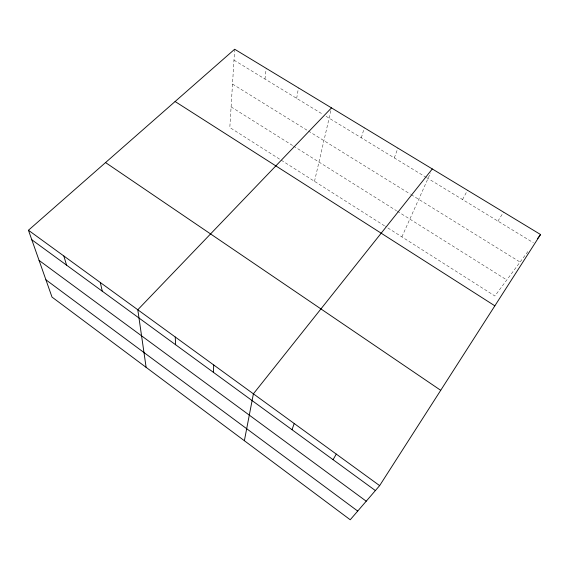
<?xml version="1.0" encoding="UTF-8"?>
<svg xmlns="http://www.w3.org/2000/svg" width="569" height="569" viewBox="0 0 569 569"><rect width="100%" height="100%" fill="white"/><g stroke="black" fill="none" stroke-linecap="round" stroke-linejoin="round"><path stroke-width="0.43" stroke-dasharray="2.85 2.13" d="M234.663 49.233L229.819 127.506L280.496 159.718M264.976 79.034L266.192 68.337M296.677 98.373L298.462 87.882M314.501 181.333L331.3 108.743M361.336 137.805L364.309 127.769M394.296 157.905L397.902 148.118M401.892 236.875L430.513 172.919M462.554 199.541L467.505 190.281M497.903 221.106L503.586 212.137M527.883 251.583L494.902 295.994L385.54 226.483M233.987 60.136L323.085 114.476M326.101 116.318L425.776 177.108M426.522 177.564L533.366 242.728M232.508 84.056L307.601 130.543M308.348 130.998L410.441 194.2M411.188 194.662L520.094 262.074M231.092 106.894L292.786 145.621M293.533 146.091L396.586 210.779M397.318 211.241L506.801 279.969M281.235 160.188L384.793 226.014"/><path stroke-width="0.85" d="M213.332 372.275L213.752 364.999M244.371 440.719L253.397 393.833L432.291 168.95M291.997 429.702L294.23 423.521M333.071 459.688L336.286 454.105M379.637 485.627L540.55 234.528L234.663 49.233L28.45 230.253L52.007 297.082L350.227 519.767L379.637 485.627L28.45 230.253M537.584 238.525L540.55 234.528M331.492 107.89L137.798 309.764L146.119 367.354M175.096 101.524L494.859 305.83M105.557 162.57L440.712 390.32M31.8 239.762L375.384 490.57M39.076 260.396L366.23 501.197M45.918 279.806L357.716 511.069M63.87 256.014L66.545 265.126M100.308 282.509L102.264 291.2M175.231 336.99L175.643 344.764"/></g></svg>
